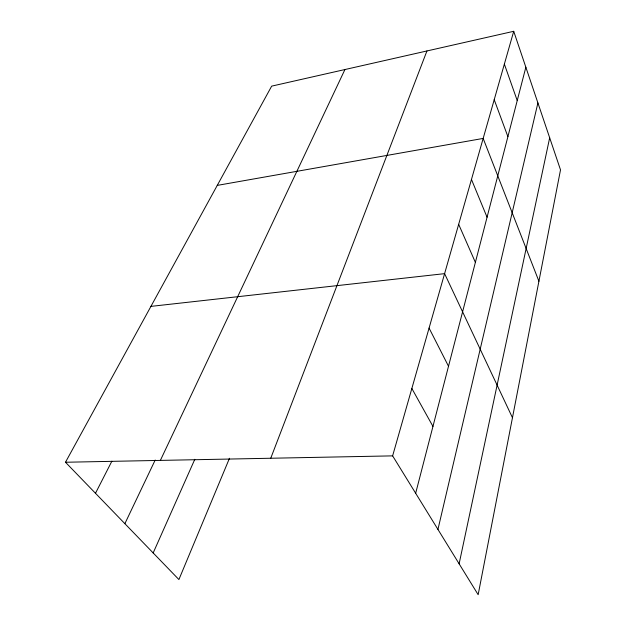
<?xml version="1.0" encoding="UTF-8"?>
<svg xmlns="http://www.w3.org/2000/svg" width="626" height="626" viewBox="0 0 626 626"><rect width="100%" height="100%" fill="white"/><g stroke="black" fill="none" stroke-linecap="round" stroke-linejoin="round"><path stroke-width="0.94" d="M459.124 563.815L549.675 137.783M437.942 529.432L537.906 102.938M415.664 493.265L525.856 67.232M513.719 31.3L560.513 169.865L478.154 594.7L392.627 455.869L513.719 31.3L271.668 86.138L65.487 462.246L178.903 579.551L229.484 458.255M270.745 458.248L426.94 50.956M153.174 552.938L194.811 459.304M160.373 460.4L344.934 69.541M124.871 523.665L155.201 460.024M95.481 493.265L111.866 461.213M217.253 185.398L483.162 138.424L538.916 281.246M150.929 306.38L444.601 273.648L512.459 417.722M65.487 462.246L392.627 455.869M411.845 388.472L432.957 426.416M429.068 328.079L448.513 366.257M458.662 224.327L475.384 262.372M471.464 179.443L487.059 217.214M494.211 99.683L507.897 136.648M504.36 64.102L517.232 100.567"/></g></svg>
